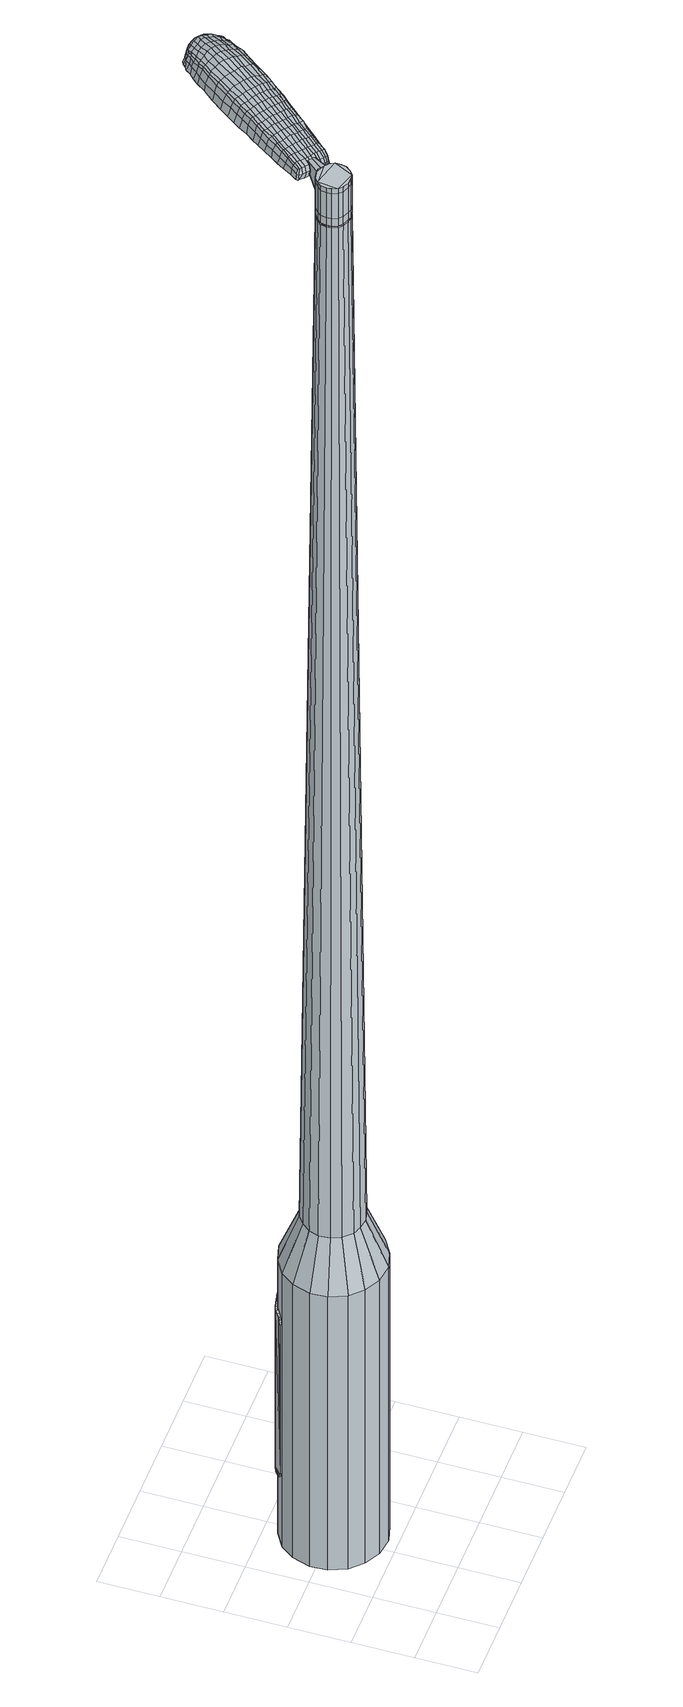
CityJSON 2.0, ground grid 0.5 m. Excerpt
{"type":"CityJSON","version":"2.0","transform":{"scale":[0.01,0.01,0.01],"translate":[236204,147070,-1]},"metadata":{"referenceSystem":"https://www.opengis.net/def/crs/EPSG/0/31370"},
"CityObjects":{
"object1":{"type":"GenericCityObject","attributes":{"cluster":482,"mean_distance_to_centroid":0.331,"new_centroid_x":236204.59,"new_centroid_y":147070.98,"mean_distance_to_camera":8.16,"H1":8.47,"H2":8.58,"Z_final":111.34,"cluster2":40,"proj_x":236209.65,"proj_y":147074.72,"id_line":56196,"bearing_l":143.51,"distance":6.29,"orientation":"right","G_obj":53.51},"geometry":[{"type":"MultiSurface","lod":"2","boundaries":[[[0,1,2,3]],[[1,4,5,2]],[[4,6,7,5]],[[6,8,9,7]],[[8,10,11,9]],[[10,12,13,11]],[[12,14,15,13]],[[14,16,17,15]],[[16,18,19,17]],[[18,20,21,19]],[[20,22,23,21]],[[22,24,25,23]],[[24,26,27,25]],[[26,28,29,27]],[[28,30,31,29]],[[30,32,33,31]],[[32,34,35,33]],[[34,0,3,35]],[[36,37,38,39]],[[38,40,41,42]],[[41,43,42]],[[42,44,45,46]],[[45,47,46]],[[46,48,49,50]],[[49,51,50]],[[42,46,50,38]],[[50,52,39,38]],[[53,36,39]],[[2,5,7,35]],[[7,9,11,15]],[[11,13,15]],[[15,17,19,23]],[[19,21,23]],[[23,25,27,31]],[[27,29,31]],[[15,23,31,7]],[[31,33,35,7]],[[3,2,35]],[[1,0,54,55]],[[0,34,56,54]],[[34,32,57,56]],[[32,30,58,57]],[[30,28,59,58]],[[28,26,60,59]],[[26,24,61,60]],[[24,22,62,61]],[[22,20,63,62]],[[20,18,64,63]],[[18,16,65,64]],[[16,14,66,65]],[[14,12,67,66]],[[12,10,68,67]],[[10,8,69,68]],[[8,6,70,69]],[[6,4,71,70]],[[4,1,55,71]],[[55,54,72,73]],[[54,56,74,72]],[[56,57,75,74]],[[57,58,76,75]],[[58,59,77,76]],[[59,60,78,77]],[[60,61,79,78]],[[61,62,80,79]],[[62,63,81,80]],[[63,64,82,81]],[[64,65,83,82]],[[65,66,84,83]],[[66,67,85,84]],[[67,68,86,85]],[[68,69,87,86]],[[69,70,88,87]],[[70,71,89,88]],[[71,55,73,89]],[[72,90,91,92]],[[93,94,90,72]],[[75,95,94,93]],[[96,97,95,75]],[[98,99,97,96]],[[100,101,99,98]],[[102,103,101,100]],[[104,105,103,102]],[[106,107,105,104]],[[108,109,107,106]],[[83,110,109,108]],[[111,112,110,83]],[[113,114,112,111]],[[115,116,114,113]],[[117,118,116,115]],[[119,120,118,117]],[[121,122,120,119]],[[92,91,122,121]],[[123,124,125,126]],[[127,123,126,128]],[[129,127,128,130]],[[131,129,130,132]],[[133,131,132,134]],[[135,133,134,136]],[[137,135,136,138]],[[139,137,138,140]],[[141,139,140,142]],[[143,141,142,144]],[[145,143,144,146]],[[147,145,146,148]],[[149,147,148,150]],[[151,149,150,152]],[[153,151,152,154]],[[155,153,154,156]],[[73,72,92]],[[74,93,72]],[[74,75,93]],[[76,96,75]],[[76,77,98,96]],[[77,78,100,98]],[[78,79,102,100]],[[79,80,104,102]],[[80,81,106,104]],[[81,82,108,106]],[[82,83,108]],[[84,111,83]],[[84,85,113,111]],[[85,86,115,113]],[[86,87,117,115]],[[87,88,119,117]],[[88,89,121,119]],[[89,73,92,121]],[[157,91,90]],[[157,158,122,91]],[[158,159,120,122]],[[159,160,118,120]],[[160,161,116,118]],[[161,162,114,116]],[[162,163,112,114]],[[163,110,112]],[[164,109,110]],[[164,165,107,109]],[[165,166,105,107]],[[166,167,103,105]],[[167,168,101,103]],[[168,169,99,101]],[[169,170,97,99]],[[170,95,97]],[[171,94,95]],[[171,90,94]],[[39,52,155,172]],[[157,90,173,156]],[[53,39,172,124]],[[90,171,125,173]],[[36,53,124,123]],[[171,95,126,125]],[[37,36,123,127]],[[95,170,128,126]],[[38,37,127,129]],[[170,169,130,128]],[[40,38,129,131]],[[169,168,132,130]],[[41,40,131,133]],[[168,167,134,132]],[[43,41,133,135]],[[167,166,136,134]],[[42,43,135,137]],[[166,165,138,136]],[[44,42,137,139]],[[165,164,140,138]],[[45,44,139,141]],[[164,110,142,140]],[[47,45,141,143]],[[110,163,144,142]],[[46,47,143,145]],[[163,162,146,144]],[[48,46,145,147]],[[162,161,148,146]],[[49,48,147,149]],[[161,160,150,148]],[[51,49,149,151]],[[160,159,152,150]],[[50,51,151,153]],[[159,158,154,152]],[[52,50,153,155]],[[158,157,156,154]],[[155,156,174,175]],[[156,173,176,174]],[[173,125,177,176]],[[125,124,178,177]],[[124,172,179,178]],[[172,155,175,179]],[[180,181,182,183]],[[184,180,183,185]],[[180,184,186,187]],[[181,180,187,188]],[[189,190,191,192]],[[193,189,192,194]],[[189,193,195,196]],[[190,189,196,197]],[[198,199,200,201]],[[202,198,201,203]],[[198,202,204,205]],[[199,198,205,206]],[[207,208,209,210]],[[211,207,210,212]],[[207,211,213,214]],[[208,207,214,215]],[[216,217,218,219]],[[220,216,219,221]],[[216,220,222,223]],[[217,216,223,224]],[[225,226,227,228]],[[229,225,228,230]],[[225,229,231,232]],[[226,225,232,233]],[[234,235,236,237]],[[226,234,237,227]],[[234,226,233,238]],[[235,234,238,239]],[[240,241,242,243]],[[235,240,243,236]],[[240,235,239,244]],[[241,240,244,245]],[[246,184,185,247]],[[241,246,247,242]],[[246,241,245,248]],[[184,246,248,186]],[[249,250,251,252]],[[253,249,252,254]],[[249,253,255,256]],[[250,249,256,257]],[[258,259,260,261]],[[250,258,261,251]],[[258,250,257,262]],[[259,258,262,263]],[[264,265,266,267]],[[259,264,267,260]],[[264,259,263,268]],[[265,264,268,269]],[[270,271,272,273]],[[265,270,273,266]],[[270,265,269,274]],[[271,270,274,275]],[[276,181,188,277]],[[271,276,277,272]],[[276,271,275,278]],[[181,276,278,182]],[[279,280,281,282]],[[283,279,282,284]],[[279,283,285,286]],[[280,279,286,287]],[[288,289,290,291]],[[280,288,291,281]],[[288,280,287,292]],[[289,288,292,293]],[[294,295,296,297]],[[289,294,297,290]],[[294,289,293,298]],[[295,294,298,299]],[[300,193,194,301]],[[295,300,301,296]],[[300,295,299,302]],[[193,300,302,195]],[[303,304,305,306]],[[307,303,306,308]],[[303,307,309,310]],[[304,303,310,311]],[[312,313,314,315]],[[304,312,315,305]],[[312,304,311,316]],[[313,312,316,317]],[[318,319,320,321]],[[313,318,321,314]],[[318,313,317,322]],[[319,318,322,323]],[[324,325,326,327]],[[319,324,327,320]],[[324,319,323,328]],[[325,324,328,329]],[[330,190,197,331]],[[325,330,331,326]],[[330,325,329,332]],[[190,330,332,191]],[[333,219,218,334]],[[335,333,334,336]],[[333,335,337,338]],[[219,333,338,221]],[[339,335,336,340]],[[341,339,340,342]],[[339,341,343,344]],[[335,339,344,337]],[[345,341,342,346]],[[347,345,346,348]],[[345,347,349,350]],[[341,345,350,343]],[[351,347,348,352]],[[353,351,352,354]],[[351,353,355,356]],[[347,351,356,349]],[[357,353,354,358]],[[208,357,358,209]],[[357,208,215,359]],[[353,357,359,355]],[[360,361,206,205]],[[362,360,205,204]],[[360,362,363,364]],[[361,360,364,365]],[[366,367,365,364]],[[368,366,364,363]],[[366,368,369,370]],[[367,366,370,371]],[[372,373,371,370]],[[374,372,370,369]],[[372,374,375,376]],[[373,372,376,377]],[[378,379,377,376]],[[380,378,376,375]],[[378,380,213,211]],[[379,378,211,212]],[[381,382,383,384]],[[283,381,384,285]],[[381,283,284,385]],[[382,381,385,386]],[[387,202,203,388]],[[382,387,388,383]],[[387,382,386,389]],[[202,387,389,204]],[[390,391,392,393]],[[229,390,393,231]],[[390,229,230,394]],[[391,390,394,395]],[[396,397,398,399]],[[391,396,399,392]],[[396,391,395,400]],[[397,396,400,401]],[[402,199,206,403]],[[397,402,403,398]],[[402,397,401,404]],[[199,402,404,200]],[[405,406,407,408]],[[187,405,408,188]],[[405,187,186,409]],[[406,405,409,410]],[[411,412,413,414]],[[406,411,414,407]],[[411,406,410,415]],[[412,411,415,416]],[[417,210,209,418]],[[412,417,418,413]],[[417,412,416,419]],[[210,417,419,212]],[[420,421,422,423]],[[192,420,423,194]],[[420,192,191,424]],[[421,420,424,425]],[[426,214,213,427]],[[421,426,427,422]],[[426,421,425,428]],[[214,426,428,215]],[[429,430,431,432]],[[307,429,432,309]],[[429,307,308,433]],[[430,429,433,434]],[[435,220,221,436]],[[430,435,436,431]],[[435,430,434,437]],[[220,435,437,222]],[[438,439,440,441]],[[253,438,441,255]],[[438,253,254,442]],[[439,438,442,443]],[[444,445,446,447]],[[439,444,447,440]],[[444,439,443,448]],[[445,444,448,449]],[[450,217,224,451]],[[445,450,451,446]],[[450,445,449,452]],[[217,450,452,218]],[[453,454,443,442]],[[252,453,442,254]],[[453,252,251,455]],[[454,453,455,456]],[[457,458,449,448]],[[454,457,448,443]],[[457,454,456,459]],[[458,457,459,460]],[[461,334,218,452]],[[458,461,452,449]],[[461,458,460,462]],[[334,461,462,336]],[[463,464,465,466]],[[310,463,466,311]],[[463,310,309,432]],[[464,463,432,431]],[[467,338,337,468]],[[464,467,468,465]],[[467,464,431,436]],[[338,467,436,221]],[[469,470,456,455]],[[261,469,455,251]],[[469,261,260,471]],[[470,469,471,472]],[[473,474,460,459]],[[470,473,459,456]],[[473,470,472,475]],[[474,473,475,476]],[[477,340,336,462]],[[474,477,462,460]],[[477,474,476,478]],[[340,477,478,342]],[[479,480,481,482]],[[316,479,482,317]],[[479,316,311,466]],[[480,479,466,465]],[[483,344,343,484]],[[480,483,484,481]],[[483,480,465,468]],[[344,483,468,337]],[[485,486,472,471]],[[267,485,471,260]],[[485,267,266,487]],[[486,485,487,488]],[[489,490,476,475]],[[486,489,475,472]],[[489,486,488,491]],[[490,489,491,492]],[[493,346,342,478]],[[490,493,478,476]],[[493,490,492,494]],[[346,493,494,348]],[[495,496,497,498]],[[322,495,498,323]],[[495,322,317,482]],[[496,495,482,481]],[[499,350,349,500]],[[496,499,500,497]],[[499,496,481,484]],[[350,499,484,343]],[[501,502,488,487]],[[273,501,487,266]],[[501,273,272,503]],[[502,501,503,504]],[[505,506,492,491]],[[502,505,491,488]],[[505,502,504,507]],[[506,505,507,508]],[[509,352,348,494]],[[506,509,494,492]],[[509,506,508,510]],[[352,509,510,354]],[[511,512,513,514]],[[328,511,514,329]],[[511,328,323,498]],[[512,511,498,497]],[[515,356,355,516]],[[512,515,516,513]],[[515,512,497,500]],[[356,515,500,349]],[[517,518,504,503]],[[277,517,503,272]],[[517,277,188,408]],[[518,517,408,407]],[[519,520,508,507]],[[518,519,507,504]],[[519,518,407,414]],[[520,519,414,413]],[[521,358,354,510]],[[520,521,510,508]],[[521,520,413,418]],[[358,521,418,209]],[[522,523,425,424]],[[332,522,424,191]],[[522,332,329,514]],[[523,522,514,513]],[[524,359,215,428]],[[523,524,428,425]],[[524,523,513,516]],[[359,524,516,355]],[[525,526,386,385]],[[282,525,385,284]],[[525,282,281,527]],[[526,525,527,528]],[[529,362,204,389]],[[526,529,389,386]],[[529,526,528,530]],[[362,529,530,363]],[[531,532,533,534]],[[232,531,534,233]],[[531,232,231,393]],[[532,531,393,392]],[[535,536,537,538]],[[532,535,538,533]],[[535,532,392,399]],[[536,535,399,398]],[[539,361,365,540]],[[536,539,540,537]],[[539,536,398,403]],[[361,539,403,206]],[[541,542,528,527]],[[291,541,527,281]],[[541,291,290,543]],[[542,541,543,544]],[[545,368,363,530]],[[542,545,530,528]],[[545,542,544,546]],[[368,545,546,369]],[[547,548,549,550]],[[238,547,550,239]],[[547,238,233,534]],[[548,547,534,533]],[[551,552,553,554]],[[548,551,554,549]],[[551,548,533,538]],[[552,551,538,537]],[[555,367,371,556]],[[552,555,556,553]],[[555,552,537,540]],[[367,555,540,365]],[[557,558,544,543]],[[297,557,543,290]],[[557,297,296,559]],[[558,557,559,560]],[[561,374,369,546]],[[558,561,546,544]],[[561,558,560,562]],[[374,561,562,375]],[[563,564,565,566]],[[244,563,566,245]],[[563,244,239,550]],[[564,563,550,549]],[[567,568,569,570]],[[564,567,570,565]],[[567,564,549,554]],[[568,567,554,553]],[[571,373,377,572]],[[568,571,572,569]],[[571,568,553,556]],[[373,571,556,371]],[[573,574,560,559]],[[301,573,559,296]],[[573,301,194,423]],[[574,573,423,422]],[[575,380,375,562]],[[574,575,562,560]],[[575,574,422,427]],[[380,575,427,213]],[[576,577,410,409]],[[248,576,409,186]],[[576,248,245,566]],[[577,576,566,565]],[[578,579,416,415]],[[577,578,415,410]],[[578,577,565,570]],[[579,578,570,569]],[[580,379,212,419]],[[579,580,419,416]],[[580,579,569,572]],[[379,580,572,377]],[[581,582,583,584]],[[584,583,585,586]],[[587,585,583,588]],[[588,583,582,589]],[[590,591,592,593]],[[593,592,594,595]],[[596,594,592,597]],[[597,592,591,598]],[[599,600,601,602]],[[602,601,603,604]],[[605,603,601,606]],[[606,601,600,607]],[[608,609,610,611]],[[611,610,612,613]],[[614,612,610,615]],[[615,610,609,616]],[[617,618,619,620]],[[620,619,621,622]],[[623,621,619,624]],[[624,619,618,625]],[[626,627,628,629]],[[629,628,630,631]],[[632,630,628,633]],[[633,628,627,634]],[[635,636,637,638]],[[638,637,627,626]],[[634,627,637,639]],[[639,637,636,640]],[[641,642,643,644]],[[644,643,636,635]],[[640,636,643,645]],[[645,643,642,646]],[[586,585,647,648]],[[648,647,642,641]],[[646,642,647,649]],[[649,647,585,587]],[[650,651,652,653]],[[653,652,654,655]],[[656,654,652,657]],[[657,652,651,658]],[[659,660,661,662]],[[662,661,651,650]],[[658,651,661,663]],[[663,661,660,664]],[[665,666,667,668]],[[668,667,660,659]],[[664,660,667,669]],[[669,667,666,670]],[[671,672,673,674]],[[674,673,666,665]],[[670,666,673,675]],[[675,673,672,676]],[[589,582,677,678]],[[678,677,672,671]],[[676,672,677,679]],[[679,677,582,581]],[[680,681,682,683]],[[683,682,684,685]],[[686,684,682,687]],[[687,682,681,688]],[[689,690,691,692]],[[692,691,681,680]],[[688,681,691,693]],[[693,691,690,694]],[[695,696,697,698]],[[698,697,690,689]],[[694,690,697,699]],[[699,697,696,700]],[[595,594,701,702]],[[702,701,696,695]],[[700,696,701,703]],[[703,701,594,596]],[[704,705,706,707]],[[707,706,708,709]],[[710,708,706,711]],[[711,706,705,712]],[[713,714,715,716]],[[716,715,705,704]],[[712,705,715,717]],[[717,715,714,718]],[[719,720,721,722]],[[722,721,714,713]],[[718,714,721,723]],[[723,721,720,724]],[[725,726,727,728]],[[728,727,720,719]],[[724,720,727,729]],[[729,727,726,730]],[[598,591,731,732]],[[732,731,726,725]],[[730,726,731,733]],[[733,731,591,590]],[[617,620,734,735]],[[735,734,736,737]],[[738,736,734,739]],[[739,734,620,622]],[[737,736,740,741]],[[741,740,742,743]],[[744,742,740,745]],[[745,740,736,738]],[[743,742,746,747]],[[747,746,748,749]],[[750,748,746,751]],[[751,746,742,744]],[[749,748,752,753]],[[753,752,754,755]],[[756,754,752,757]],[[757,752,748,750]],[[755,754,758,759]],[[759,758,609,608]],[[616,609,758,760]],[[760,758,754,756]],[[607,761,762,606]],[[606,762,763,605]],[[764,763,762,765]],[[765,762,761,766]],[[766,767,768,765]],[[765,768,769,764]],[[770,769,768,771]],[[771,768,767,772]],[[772,773,774,771]],[[771,774,775,770]],[[776,775,774,777]],[[777,774,773,778]],[[778,779,780,777]],[[777,780,781,776]],[[614,781,780,612]],[[612,780,779,613]],[[782,783,784,785]],[[785,784,684,686]],[[685,684,784,786]],[[786,784,783,787]],[[604,603,788,789]],[[789,788,783,782]],[[787,783,788,790]],[[790,788,603,605]],[[791,792,793,794]],[[794,793,630,632]],[[631,630,793,795]],[[795,793,792,796]],[[797,798,799,800]],[[800,799,792,791]],[[796,792,799,801]],[[801,799,798,802]],[[607,600,803,804]],[[804,803,798,797]],[[802,798,803,805]],[[805,803,600,599]],[[806,807,808,809]],[[809,808,588,589]],[[587,588,808,810]],[[810,808,807,811]],[[812,813,814,815]],[[815,814,807,806]],[[811,807,814,816]],[[816,814,813,817]],[[608,611,818,819]],[[819,818,813,812]],[[817,813,818,820]],[[820,818,611,613]],[[821,822,823,824]],[[824,823,593,595]],[[590,593,823,825]],[[825,823,822,826]],[[614,615,827,828]],[[828,827,822,821]],[[826,822,827,829]],[[829,827,615,616]],[[830,831,708,832]],[[832,708,710]],[[709,708,833]],[[833,708,831,834]],[[622,621,835,836]],[[836,835,831,830]],[[834,831,835,837]],[[837,835,621,623]],[[838,839,654,840]],[[840,654,656]],[[655,654,841]],[[841,654,839,842]],[[843,844,845,846]],[[846,845,839,838]],[[842,839,845,847]],[[847,845,844,848]],[[625,618,849,850]],[[850,849,844,843]],[[848,844,849,851]],[[851,849,618,617]],[[842,852,841]],[[841,852,653,655]],[[650,653,852,853]],[[853,852,854]],[[848,855,856,847]],[[847,856,852,842]],[[854,852,856,857]],[[857,856,855,858]],[[617,735,859,851]],[[851,859,855,848]],[[858,855,859,860]],[[860,859,735,737]],[[861,862,863,864]],[[864,863,711,712]],[[710,711,863,832]],[[832,863,862,830]],[[738,739,865,866]],[[866,865,862,861]],[[830,862,865,836]],[[836,865,739,622]],[[854,867,868,853]],[[853,868,662,650]],[[659,662,868,869]],[[868,867,869]],[[858,870,871,857]],[[857,871,867,854]],[[869,867,871,872]],[[872,871,870,873]],[[737,741,874,860]],[[860,874,870,858]],[[873,870,874,875]],[[875,874,741,743]],[[876,877,878,879]],[[879,878,717,718]],[[712,717,878,864]],[[864,878,877,861]],[[744,745,880,881]],[[881,880,877,876]],[[861,877,880,866]],[[866,880,745,738]],[[882,883,869]],[[869,883,668,659]],[[665,668,883,884]],[[884,883,882,885]],[[873,886,887,872]],[[872,887,882,869]],[[885,882,887,888]],[[888,887,886,889]],[[743,747,890,875]],[[875,890,886,873]],[[889,886,890,891]],[[891,890,747,749]],[[892,893,894,895]],[[895,894,723,724]],[[718,723,894,879]],[[879,894,893,876]],[[750,751,896,897]],[[897,896,893,892]],[[876,893,896,881]],[[881,896,751,744]],[[885,898,899,884]],[[884,899,674,665]],[[671,674,899,900]],[[900,899,898,901]],[[889,902,903,888]],[[888,903,898,885]],[[901,898,903,904]],[[904,903,902,905]],[[749,753,906,891]],[[891,906,902,889]],[[905,902,906,907]],[[907,906,753,755]],[[908,909,910,911]],[[911,910,729,730]],[[724,729,910,895]],[[895,910,909,892]],[[756,757,912,913]],[[913,912,909,908]],[[892,909,912,897]],[[897,912,757,750]],[[901,914,915,900]],[[900,915,678,671]],[[589,678,915,809]],[[809,915,914,806]],[[905,916,917,904]],[[904,917,914,901]],[[806,914,917,815]],[[815,917,916,812]],[[755,759,918,907]],[[907,918,916,905]],[[812,916,918,819]],[[819,918,759,608]],[[826,919,920,825]],[[825,920,733,590]],[[730,733,920,911]],[[911,920,919,908]],[[616,760,921,829]],[[829,921,919,826]],[[908,919,921,913]],[[913,921,760,756]],[[787,922,923,786]],[[786,923,683,685]],[[680,683,923,924]],[[924,923,922,925]],[[605,763,926,790]],[[790,926,922,787]],[[925,922,926,927]],[[927,926,763,764]],[[928,929,930,931]],[[931,930,633,634]],[[632,633,930,794]],[[794,930,929,791]],[[932,933,934,935]],[[935,934,929,928]],[[791,929,934,800]],[[800,934,933,797]],[[766,761,936,937]],[[937,936,933,932]],[[797,933,936,804]],[[804,936,761,607]],[[925,938,939,924]],[[924,939,692,680]],[[689,692,939,940]],[[940,939,938,941]],[[764,769,942,927]],[[927,942,938,925]],[[941,938,942,943]],[[943,942,769,770]],[[944,945,946,947]],[[947,946,639,640]],[[634,639,946,931]],[[931,946,945,928]],[[948,949,950,951]],[[951,950,945,944]],[[928,945,950,935]],[[935,950,949,932]],[[772,767,952,953]],[[953,952,949,948]],[[932,949,952,937]],[[937,952,767,766]],[[941,954,955,940]],[[940,955,698,689]],[[695,698,955,956]],[[956,955,954,957]],[[770,775,958,943]],[[943,958,954,941]],[[957,954,958,959]],[[959,958,775,776]],[[960,961,962,963]],[[963,962,645,646]],[[640,645,962,947]],[[947,962,961,944]],[[964,965,966,967]],[[967,966,961,960]],[[944,961,966,951]],[[951,966,965,948]],[[778,773,968,969]],[[969,968,965,964]],[[948,965,968,953]],[[953,968,773,772]],[[957,970,971,956]],[[956,971,702,695]],[[595,702,971,824]],[[824,971,970,821]],[[776,781,972,959]],[[959,972,970,957]],[[821,970,972,828]],[[828,972,781,614]],[[811,973,974,810]],[[810,974,649,587]],[[646,649,974,963]],[[963,974,973,960]],[[817,975,976,816]],[[816,976,973,811]],[[960,973,976,967]],[[967,976,975,964]],[[613,779,977,820]],[[820,977,975,817]],[[964,975,977,969]],[[969,977,779,778]],[[581,584,183,182]],[[584,586,185,183]],[[596,597,196,195]],[[597,598,197,196]],[[599,602,201,200]],[[602,604,203,201]],[[623,624,223,222]],[[624,625,224,223]],[[626,629,228,227]],[[629,631,230,228]],[[635,638,237,236]],[[638,626,227,237]],[[641,644,243,242]],[[644,635,236,243]],[[586,648,247,185]],[[648,641,242,247]],[[656,657,256,255]],[[657,658,257,256]],[[658,663,262,257]],[[663,664,263,262]],[[664,669,268,263]],[[669,670,269,268]],[[670,675,274,269]],[[675,676,275,274]],[[676,679,278,275]],[[679,581,182,278]],[[686,687,286,285]],[[687,688,287,286]],[[688,693,292,287]],[[693,694,293,292]],[[694,699,298,293]],[[699,700,299,298]],[[700,703,302,299]],[[703,596,195,302]],[[704,707,306,305]],[[707,709,308,306]],[[713,716,315,314]],[[716,704,305,315]],[[719,722,321,320]],[[722,713,314,321]],[[725,728,327,326]],[[728,719,320,327]],[[598,732,331,197]],[[732,725,326,331]],[[782,785,384,383]],[[785,686,285,384]],[[604,789,388,203]],[[789,782,383,388]],[[631,795,394,230]],[[795,796,395,394]],[[796,801,400,395]],[[801,802,401,400]],[[802,805,404,401]],[[805,599,200,404]],[[709,833,433,308]],[[833,834,434,433]],[[834,837,437,434]],[[837,623,222,437]],[[838,840,441,440]],[[840,656,255,441]],[[843,846,447,446]],[[846,838,440,447]],[[625,850,451,224]],[[850,843,446,451]],[[978,979,980,981]],[[982,983,981,980]],[[984,985,986,987]],[[988,989,990,991]],[[979,992,993,980]],[[994,982,980,993]],[[995,984,987,996]],[[997,998,989,988]],[[992,999,1000,993]],[[1000,1001,994,993]],[[1002,995,996,1003]],[[1004,998,997,1005]],[[999,1006,1007,1000]],[[1007,1008,1001,1000]],[[1009,1002,1003,1010]],[[1011,1004,1005,1012]],[[1013,1014,1015,1016]],[[1017,1018,1014,1013]],[[1017,1019,1020,1018]],[[1019,1021,1022,1020]],[[1023,1024,1025,1026]],[[1027,1028,1024,1023]],[[1029,1030,1028,1027]],[[1031,1032,1030,1029]],[[1026,1015,1014,1023]],[[1023,1014,1018,1027]],[[1018,1020,1029,1027]],[[1020,1022,1031,1029]],[[987,986,983,982]],[[996,987,982,994]],[[1001,1003,996,994]],[[1008,1010,1003,1001]],[[988,991,985,984]],[[997,988,984,995]],[[1005,997,995,1002]],[[1012,1005,1002,1009]],[[989,1013,1016,990]],[[998,1017,1013,989]],[[1019,1017,998,1004]],[[1021,1019,1004,1011]],[[1033,1034,1035,1036]],[[1035,1037,1038,1039]],[[1035,1039,1040,1041]],[[1035,1041,1036]],[[1042,1033,1036,1043]],[[1044,1043,1036,1045]],[[1046,1045,1036]],[[1047,1035,1034,1048]],[[1049,1047,1048,1050]],[[1051,1049,1050,1052]],[[1053,1051,1052,1054]],[[1055,1053,1054,1056]],[[1056,1057,1058,1059]],[[1056,1059,1060,1061]],[[1056,1061,1062,1063]],[[1062,1064,1065,1066]],[[1062,1066,1067,1068]],[[1062,1068,1063]],[[1056,1063,1055]],[[1069,1070,1034,1033]],[[1071,1072,1037,1035]],[[1073,1074,1046,1036]],[[1070,1075,1048,1034]],[[1076,1071,1035,1047]],[[1075,1077,1050,1048]],[[1078,1076,1047,1049]],[[1077,1079,1052,1050]],[[1080,1078,1049,1051]],[[1079,1081,1054,1052]],[[1082,1080,1051,1053]],[[1081,1083,1056,1054]],[[1084,1082,1053,1055]],[[1083,1085,1057,1056]],[[1086,1087,1064,1062]],[[1088,1084,1055,1063]],[[1058,1057,1085,1089]],[[1059,1058,1089,1090]],[[1060,1059,1090,1091]],[[1061,1060,1091,1092]],[[1062,1061,1092,1086]],[[1093,1069,1033,1042]],[[1094,1093,1042,1043]],[[1095,1094,1043,1044]],[[1096,1095,1044,1045]],[[1074,1096,1045,1046]],[[1038,1037,1072,1097]],[[1065,1064,1087,1098]],[[1039,1038,1097,1099]],[[1040,1039,1099,1100]],[[1041,1040,1100,1101]],[[1036,1041,1101,1073]],[[1066,1065,1098,1102]],[[1067,1066,1102,1103]],[[1068,1067,1103,1104]],[[1063,1068,1104,1088]]]}]}
},
"vertices":[
[84,135,384],[94,124,384],[94,124,96],[84,135,96],[100,111,384],[100,111,96],[101,96,384],[101,96,96],[96,82,384],[96,82,96],[88,70,384],[88,70,96],[75,62,384],[75,62,96],[61,58,384],[61,58,96],[46,60,384],[46,60,96],[33,67,384],[33,67,96],[23,77,384],[23,77,96],[17,91,384],[17,91,96],[16,105,384],[16,105,96],[21,120,384],[21,120,96],[29,131,384],[29,131,96],[42,139,384],[42,139,96],[56,143,384],[56,143,96],[71,141,384],[71,141,96],[58,114,1524],[53,113,1524],[49,110,1524],[66,111,1524],[46,107,1524],[45,102,1524],[47,93,1524],[45,98,1524],[50,90,1524],[55,88,1524],[64,88,1524],[59,87,1524],[68,91,1524],[71,95,1524],[72,104,1524],[72,99,1524],[70,108,1524],[62,114,1524],[73,121,429],[79,115,429],[66,125,429],[57,126,429],[48,124,429],[41,119,429],[36,112,429],[33,104,429],[34,95,429],[37,87,429],[44,80,429],[51,77,429],[60,76,429],[69,78,429],[76,82,429],[81,89,429],[84,98,429],[83,107,429],[66,111,1483],[70,108,1483],[62,114,1483],[58,114,1483],[53,113,1483],[49,110,1483],[46,107,1483],[45,102,1483],[45,98,1483],[47,93,1483],[50,90,1483],[55,88,1483],[59,87,1483],[64,88,1483],[68,91,1483],[71,95,1483],[72,99,1483],[72,104,1483],[66,111,1485],[69,108,1485],[69,108,1483],[62,113,1483],[62,113,1485],[58,114,1485],[53,112,1483],[53,112,1485],[50,110,1483],[50,110,1485],[47,106,1483],[47,106,1485],[46,102,1483],[46,102,1485],[46,98,1483],[46,98,1485],[48,94,1483],[48,94,1485],[51,90,1483],[51,90,1485],[55,88,1485],[59,88,1483],[59,88,1485],[64,89,1483],[64,89,1485],[67,91,1483],[67,91,1485],[70,95,1483],[70,95,1485],[71,99,1483],[71,99,1485],[71,104,1483],[71,104,1485],[58,114,1519],[62,114,1519],[62,114,1493],[58,114,1493],[53,113,1519],[53,113,1493],[49,110,1519],[49,110,1493],[46,107,1519],[46,107,1493],[45,102,1519],[45,102,1493],[45,98,1519],[45,98,1493],[47,93,1519],[47,93,1493],[50,90,1519],[50,90,1493],[55,88,1519],[55,88,1493],[59,87,1519],[59,87,1493],[64,88,1519],[64,88,1493],[68,91,1519],[68,91,1493],[71,95,1519],[71,95,1493],[72,99,1519],[72,99,1493],[72,104,1519],[72,104,1493],[70,108,1519],[70,108,1493],[70,108,1485],[72,104,1485],[72,99,1485],[71,95,1485],[68,91,1485],[64,88,1485],[59,87,1485],[50,90,1485],[47,93,1485],[45,98,1485],[45,102,1485],[46,107,1485],[49,110,1485],[53,113,1485],[62,114,1485],[66,111,1519],[66,111,1493],[80,125,1513],[80,125,1518],[78,126,1513],[75,128,1513],[75,128,1518],[78,126,1518],[137,174,1519],[133,169,1518],[135,169,1509],[139,175,1510],[143,181,1519],[145,181,1510],[141,181,1526],[136,175,1525],[131,169,1525],[107,198,1519],[103,192,1518],[103,190,1525],[107,196,1525],[111,205,1519],[112,203,1526],[111,207,1510],[106,200,1510],[102,194,1509],[164,246,1519],[167,244,1519],[168,245,1513],[165,247,1513],[160,248,1519],[161,248,1513],[160,246,1524],[163,245,1524],[166,243,1524],[120,186,1530],[116,181,1529],[119,179,1529],[123,184,1530],[126,194,1531],[128,192,1531],[123,196,1530],[117,189,1530],[113,183,1529],[72,121,1512],[75,120,1512],[75,121,1517],[73,122,1517],[70,123,1512],[71,124,1517],[70,124,1506],[73,122,1506],[75,121,1506],[171,223,1519],[170,220,1519],[172,220,1512],[173,223,1512],[172,225,1518],[174,225,1512],[171,225,1522],[170,223,1523],[169,220,1524],[167,216,1519],[164,211,1519],[166,211,1512],[169,216,1512],[166,216,1524],[163,211,1525],[161,206,1519],[157,200,1519],[159,200,1511],[163,206,1511],[160,206,1526],[155,200,1526],[150,190,1519],[152,191,1510],[148,191,1526],[90,118,1513],[95,123,1513],[94,124,1518],[89,118,1517],[86,114,1512],[86,115,1516],[88,114,1506],[92,118,1507],[97,124,1507],[100,129,1514],[105,135,1515],[103,135,1520],[98,129,1519],[101,129,1507],[106,135,1507],[109,141,1515],[114,146,1516],[113,147,1522],[108,141,1521],[111,141,1508],[116,146,1508],[119,152,1517],[124,158,1517],[122,158,1524],[117,152,1523],[121,152,1508],[126,158,1509],[128,163,1518],[127,163,1524],[130,163,1509],[143,245,1519],[141,242,1519],[142,241,1524],[144,244,1523],[145,246,1518],[145,245,1522],[145,248,1512],[143,246,1512],[140,244,1512],[138,239,1519],[134,234,1519],[135,233,1525],[138,238,1524],[137,240,1512],[133,236,1512],[130,230,1519],[125,224,1519],[126,222,1526],[131,228,1526],[130,232,1511],[125,225,1511],[118,214,1519],[119,213,1526],[118,216,1510],[66,136,1513],[70,142,1513],[70,144,1507],[66,137,1507],[63,131,1512],[63,132,1506],[64,131,1516],[66,135,1517],[71,141,1518],[74,148,1514],[78,155,1515],[78,156,1507],[74,150,1507],[75,147,1519],[79,153,1520],[82,161,1515],[86,167,1516],[86,169,1508],[82,163,1508],[83,160,1521],[87,166,1522],[90,173,1517],[95,180,1517],[94,181,1509],[90,175,1508],[91,172,1523],[95,178,1524],[99,186,1518],[98,188,1509],[99,184,1524],[76,127,1519],[78,125,1519],[81,133,1520],[83,131,1520],[78,135,1520],[74,128,1519],[85,139,1522],[87,137,1522],[90,145,1523],[92,143,1523],[87,147,1523],[83,141,1521],[94,151,1524],[96,149,1524],[98,157,1525],[101,155,1525],[96,159,1525],[92,153,1524],[103,163,1526],[105,161,1526],[107,169,1527],[110,167,1527],[104,171,1527],[100,165,1526],[112,175,1528],[114,173,1528],[109,177,1528],[162,242,1527],[164,240,1527],[158,244,1526],[155,240,1527],[159,239,1528],[162,237,1528],[155,234,1529],[158,231,1529],[151,236,1528],[147,230,1530],[151,228,1530],[154,226,1530],[146,222,1531],[149,220,1531],[143,224,1530],[137,217,1531],[141,215,1531],[144,212,1531],[133,204,1531],[136,202,1531],[130,206,1531],[147,247,1518],[150,248,1519],[150,249,1513],[147,249,1513],[147,246,1523],[150,247,1523],[155,248,1519],[155,249,1513],[155,247,1524],[173,227,1518],[173,230,1518],[172,229,1523],[172,227,1523],[174,227,1513],[174,230,1513],[172,234,1519],[171,238,1519],[170,237,1524],[171,233,1523],[173,234,1513],[172,238,1513],[170,241,1519],[169,240,1524],[170,242,1513],[134,175,1528],[133,177,1528],[128,171,1528],[130,170,1527],[140,182,1528],[138,183,1529],[131,178,1529],[128,180,1530],[124,175,1529],[126,173,1528],[136,185,1529],[134,188,1530],[126,182,1530],[121,177,1529],[131,190,1531],[108,195,1528],[110,193,1529],[115,201,1529],[113,202,1528],[104,189,1527],[106,187,1528],[114,191,1529],[119,199,1530],[109,185,1528],[63,129,1512],[64,127,1512],[66,128,1517],[64,129,1517],[63,130,1506],[64,129,1506],[67,125,1512],[68,126,1517],[67,126,1506],[84,113,1512],[83,114,1512],[84,114,1506],[85,113,1506],[84,114,1517],[83,115,1517],[81,115,1512],[79,117,1512],[80,117,1506],[82,115,1506],[81,116,1517],[79,118,1517],[77,118,1512],[77,119,1506],[77,119,1517],[88,118,1519],[86,119,1519],[92,124,1520],[91,125,1520],[85,121,1519],[83,122,1519],[89,126,1520],[87,128,1520],[81,124,1519],[85,130,1520],[67,134,1519],[69,133,1519],[73,139,1520],[71,140,1520],[71,131,1519],[76,137,1520],[97,130,1521],[96,131,1521],[102,136,1522],[100,137,1522],[94,132,1521],[92,134,1521],[99,138,1522],[96,140,1523],[90,136,1522],[94,141,1523],[76,146,1521],[77,145,1521],[81,151,1522],[80,152,1522],[80,143,1521],[84,149,1522],[107,141,1523],[105,143,1523],[111,147,1524],[110,148,1524],[103,144,1523],[101,146,1524],[108,150,1525],[105,152,1525],[99,147,1524],[103,153,1525],[84,158,1523],[86,157,1523],[90,163,1524],[88,165,1524],[88,155,1524],[93,161,1525],[116,153,1525],[114,154,1525],[121,159,1526],[119,160,1526],[112,156,1526],[110,157,1526],[117,161,1527],[115,163,1527],[108,159,1526],[112,165,1527],[92,171,1525],[94,169,1525],[98,175,1526],[96,177,1526],[97,167,1526],[101,173,1527],[125,164,1527],[124,165,1527],[122,167,1527],[119,169,1528],[117,171,1528],[100,183,1527],[102,181,1527],[105,179,1528],[146,244,1525],[148,245,1525],[143,241,1526],[146,242,1526],[153,245,1526],[150,241,1527],[170,225,1525],[170,228,1525],[168,224,1526],[168,222,1525],[170,231,1525],[169,234,1526],[166,231,1527],[168,227,1526],[167,237,1526],[164,234,1527],[140,237,1526],[142,237,1527],[136,233,1527],[138,232,1528],[147,237,1528],[143,231,1529],[166,218,1526],[165,220,1527],[162,215,1528],[162,213,1527],[164,223,1527],[163,226,1528],[159,220,1529],[160,217,1528],[161,229,1528],[156,223,1530],[132,228,1528],[134,227,1529],[127,221,1528],[129,221,1529],[138,226,1529],[133,219,1530],[159,207,1528],[158,209,1528],[153,203,1529],[154,201,1528],[156,212,1529],[154,215,1530],[149,207,1530],[151,205,1530],[152,217,1530],[147,210,1531],[120,212,1529],[122,211,1529],[126,209,1530],[147,192,1528],[146,193,1529],[144,195,1530],[141,198,1530],[139,200,1531],[133,170,1509],[131,170,1518],[136,176,1518],[138,176,1509],[141,182,1519],[143,183,1510],[139,183,1525],[134,176,1525],[130,170,1525],[105,189,1525],[104,191,1518],[108,196,1518],[109,195,1525],[113,204,1519],[114,202,1525],[113,205,1510],[108,198,1509],[104,193,1509],[166,243,1513],[166,242,1519],[163,244,1519],[164,245,1513],[160,245,1519],[160,246,1513],[159,244,1524],[162,243,1524],[165,241,1524],[119,179,1528],[116,181,1528],[121,187,1529],[123,185,1529],[126,194,1529],[128,192,1529],[123,196,1529],[118,189,1529],[113,183,1528],[76,122,1516],[76,122,1512],[74,123,1512],[74,124,1516],[71,125,1512],[72,126,1516],[72,126,1506],[74,124,1506],[77,122,1506],[170,221,1512],[168,221,1519],[170,224,1518],[171,224,1512],[170,226,1518],[172,225,1512],[169,226,1522],[168,224,1523],[167,221,1523],[165,212,1512],[163,212,1519],[166,217,1519],[167,217,1512],[164,217,1524],[161,212,1525],[157,201,1511],[155,201,1519],[160,207,1519],[161,207,1511],[158,207,1525],[153,201,1526],[148,192,1519],[150,192,1510],[147,192,1526],[92,125,1518],[94,125,1513],[89,119,1513],[88,119,1517],[85,115,1512],[85,116,1515],[87,115,1506],[90,119,1506],[95,125,1507],[102,136,1520],[103,136,1514],[98,131,1514],[97,131,1519],[100,131,1507],[105,136,1507],[111,148,1522],[113,148,1516],[108,142,1515],[107,142,1521],[110,142,1508],[115,148,1508],[121,159,1523],[122,159,1517],[118,153,1516],[116,154,1522],[119,153,1508],[124,159,1508],[127,165,1517],[125,165,1524],[129,165,1509],[143,240,1523],[142,241,1519],[145,243,1518],[145,242,1523],[146,245,1518],[146,244,1522],[146,246,1512],[144,245,1512],[142,243,1512],[136,232,1525],[135,233,1519],[139,237,1519],[140,236,1524],[139,239,1512],[135,235,1512],[127,221,1526],[127,222,1519],[132,229,1519],[132,227,1525],[131,230,1511],[126,224,1511],[120,213,1519],[121,211,1526],[120,215,1510],[71,143,1507],[72,141,1513],[68,135,1513],[67,136,1506],[65,130,1512],[65,132,1506],[66,131,1515],[68,134,1517],[72,140,1518],[80,155,1507],[80,154,1514],[76,147,1514],[75,149,1507],[76,146,1519],[80,152,1520],[88,168,1508],[88,166,1516],[84,160,1515],[84,162,1508],[85,159,1521],[89,165,1522],[96,180,1508],[96,179,1517],[92,172,1516],[92,174,1508],[93,171,1522],[97,177,1523],[100,185,1517],[100,187,1509],[101,183,1524],[77,128,1518],[79,126,1518],[81,133,1519],[83,132,1519],[79,135,1519],[75,129,1518],[86,139,1520],[88,138,1520],[90,145,1521],[92,144,1521],[88,147,1521],[83,141,1520],[94,151,1523],[97,150,1523],[99,157,1524],[101,155,1524],[96,159,1524],[92,153,1523],[103,163,1525],[106,161,1525],[108,169,1526],[110,167,1526],[105,171,1526],[101,165,1525],[112,175,1527],[114,173,1527],[109,177,1527],[163,239,1526],[161,241,1526],[158,243,1525],[155,240,1526],[158,238,1526],[161,236,1526],[157,231,1528],[155,233,1528],[151,235,1527],[147,229,1528],[150,227,1529],[153,225,1529],[149,219,1530],[146,222,1530],[143,223,1529],[138,216,1530],[141,214,1530],[144,212,1530],[136,202,1530],[133,204,1530],[130,206,1530],[150,247,1513],[150,246,1518],[148,245,1518],[147,247,1512],[148,244,1523],[150,245,1523],[155,246,1519],[155,247,1513],[154,245,1523],[170,229,1523],[171,230,1518],[171,227,1518],[170,227,1523],[172,227,1512],[172,230,1512],[168,236,1523],[169,237,1519],[170,233,1519],[169,232,1523],[171,233,1513],[170,237,1513],[168,240,1519],[167,239,1524],[168,240,1513],[128,172,1527],[132,177,1527],[133,176,1527],[129,171,1526],[139,183,1527],[138,184,1528],[124,175,1528],[128,181,1528],[130,179,1528],[126,173,1527],[136,186,1528],[133,188,1529],[126,183,1529],[121,177,1528],[131,190,1529],[116,200,1528],[111,193,1527],[110,194,1527],[114,201,1527],[106,188,1526],[107,188,1527],[114,191,1528],[119,198,1528],[110,185,1527],[67,130,1516],[66,129,1512],[66,130,1516],[65,131,1506],[66,130,1506],[68,127,1512],[69,128,1516],[69,128,1506],[85,116,1506],[84,116,1512],[86,115,1506],[85,116,1516],[84,117,1516],[81,119,1506],[80,118,1512],[82,117,1512],[83,117,1506],[83,118,1516],[80,119,1516],[78,120,1512],[79,121,1506],[78,121,1516],[87,120,1518],[92,125,1519],[91,126,1519],[83,123,1518],[85,121,1518],[89,127,1519],[87,129,1519],[81,124,1518],[85,130,1519],[73,139,1519],[69,133,1518],[69,134,1518],[73,140,1519],[72,131,1518],[76,137,1519],[96,131,1520],[97,131,1520],[101,137,1521],[92,134,1520],[94,133,1520],[99,139,1521],[97,140,1521],[90,136,1520],[94,142,1521],[82,151,1521],[78,145,1520],[77,146,1520],[81,152,1521],[80,143,1520],[85,149,1521],[105,143,1522],[106,143,1522],[111,148,1523],[110,149,1523],[101,146,1522],[103,145,1522],[108,150,1523],[106,152,1524],[99,148,1523],[103,154,1524],[90,164,1523],[86,157,1522],[85,158,1522],[89,164,1523],[89,155,1522],[93,161,1523],[114,155,1524],[115,154,1524],[120,160,1525],[119,160,1525],[110,158,1525],[112,156,1524],[117,162,1525],[115,164,1526],[108,160,1525],[112,166,1526],[99,176,1525],[94,170,1524],[93,170,1524],[97,176,1525],[97,167,1524],[102,173,1525],[124,166,1526],[124,165,1526],[119,170,1527],[121,168,1526],[117,171,1527],[103,182,1526],[102,182,1526],[106,179,1526],[149,243,1524],[146,242,1524],[144,240,1525],[146,241,1525],[153,243,1525],[151,240,1525],[167,224,1525],[169,227,1524],[168,225,1524],[167,222,1525],[165,231,1526],[167,234,1525],[168,231,1524],[166,227,1525],[166,237,1525],[163,233,1526],[143,236,1526],[141,236,1526],[137,232,1526],[139,232,1527],[147,236,1526],[143,231,1527],[161,215,1527],[164,220,1526],[164,218,1526],[161,213,1526],[158,220,1528],[162,226,1527],[163,223,1526],[159,217,1527],[160,228,1527],[156,223,1528],[135,227,1527],[133,227,1527],[128,220,1527],[130,220,1528],[139,225,1528],[134,218,1529],[152,203,1528],[157,210,1527],[157,208,1527],[153,202,1527],[149,208,1529],[154,215,1529],[156,212,1528],[151,205,1528],[152,217,1529],[146,210,1530],[123,210,1528],[121,211,1528],[126,208,1529],[145,194,1528],[146,192,1528],[141,198,1529],[143,196,1529],[139,200,1530],[86,115,1508],[81,119,1508],[101,145,1509],[108,140,1509],[115,161,1510],[121,156,1510],[139,193,1512],[146,187,1512],[135,173,1511],[128,178,1511],[149,207,1513],[157,218,1514],[164,213,1514],[157,202,1513],[75,123,1508],[95,149,1509],[108,167,1510],[131,198,1512],[120,184,1511],[142,213,1513],[150,224,1514],[70,127,1508],[88,154,1509],[101,172,1510],[124,204,1512],[113,189,1511],[143,229,1514],[134,218,1513],[65,131,1508],[82,159,1509],[94,177,1510],[116,209,1512],[105,195,1511],[136,234,1514],[127,224,1513],[165,229,1514],[166,234,1514],[172,230,1514],[171,224,1514],[158,234,1514],[161,238,1514],[151,239,1514],[155,242,1514],[144,244,1514],[149,247,1514],[167,240,1515],[166,244,1515],[167,243,1515],[171,237,1515],[164,242,1515],[165,245,1515],[160,245,1515],[164,245,1515],[156,247,1515],[164,246,1515],[38,139,334],[42,141,334],[42,141,165],[30,133,171],[38,139,165],[35,137,165],[33,135,166],[31,134,167],[30,134,169],[35,137,334],[33,135,333],[31,134,332],[30,134,331],[30,133,328],[56,144,165],[56,144,334],[71,142,165],[71,142,334],[85,136,165],[85,136,334],[95,125,165],[95,125,334],[101,111,165],[101,111,334],[101,107,334],[102,103,334],[102,100,333],[102,98,332],[102,97,331],[102,97,328],[101,107,165],[102,97,171],[102,97,169],[102,98,167],[102,100,166],[102,103,165],[40,137,334],[43,139,334],[43,139,165],[40,137,165],[32,131,171],[32,131,328],[57,142,334],[57,142,165],[70,140,334],[70,140,165],[83,133,334],[83,133,165],[93,123,334],[93,123,165],[98,111,334],[98,111,165],[99,107,334],[99,97,328],[99,97,171],[99,107,165],[99,103,334],[99,100,333],[99,98,332],[99,97,331],[37,135,334],[35,133,333],[33,132,332],[32,131,331],[37,135,165],[99,97,169],[35,133,166],[33,132,167],[32,131,169],[99,98,167],[99,100,166],[99,103,165]
]}
